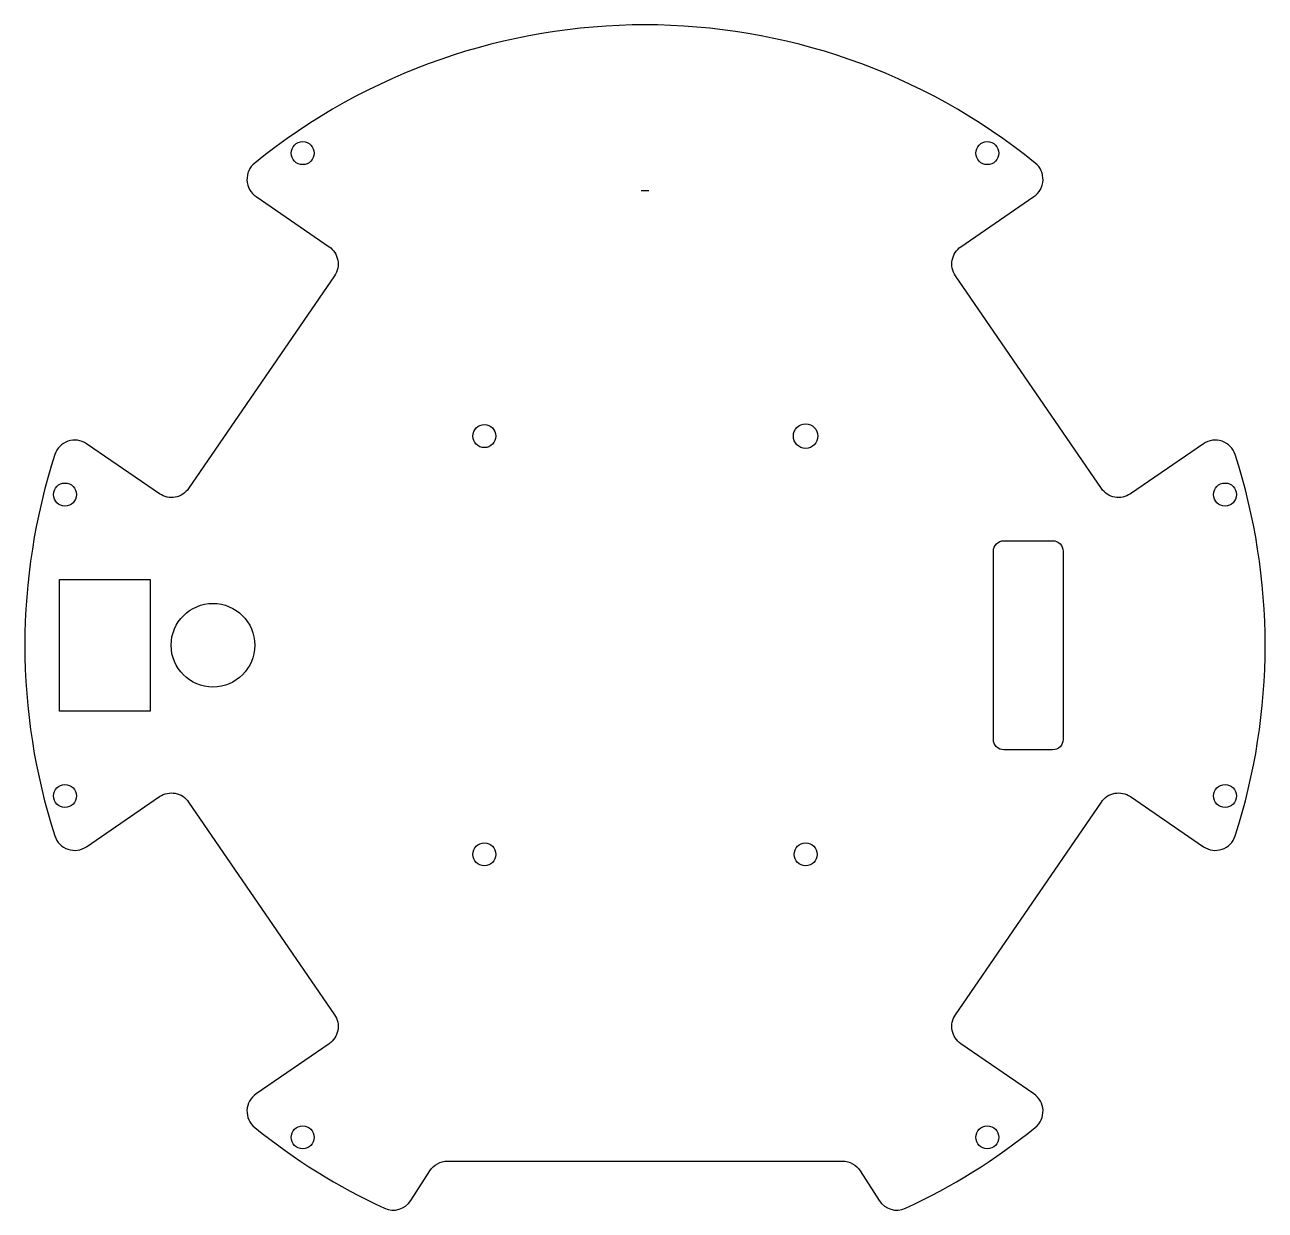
# Model space of a CAD drawing. Header units: millimetres. Extents: x -89 to 89, y -81 to 89.
import ezdxf

# ---------------------------------------------------------------- set-up
doc = ezdxf.new("R2010")
doc.units = ezdxf.units.MM
doc.layers.get('0').update_dxf_attribs({"linetype": 'CONTINUOUS'})

msp = doc.modelspace()

# ---------------------------------------------------------------- linework, layer by layer
msp.add_line((0.56, 65.2), (-0.56, 65.2))
for points in [[(-45.34, -57.17), (-55.82, -64.36, 0.501592), (-56.01, -69.16, 0.061832), (-37.4, -80.76, 0.375299), (-33.61, -79.65), (-30.88, -75.39, -0.255993), (-28.36, -74), (28.36, -74, -0.255993), (30.88, -75.39), (33.61, -79.65, 0.375299), (37.4, -80.76, 0.061832), (56.01, -69.16, 0.501592), (55.82, -64.36), (45.34, -57.17, -0.414214), (44.56, -53), (65.49, -22.49, -0.414214), (69.66, -21.71), (80.14, -28.9, 0.501592), (84.69, -27.35, 0.157446), (84.69, 27.35, 0.501592), (80.14, 28.9), (69.66, 21.71, -0.414214), (65.49, 22.49), (44.56, 53, -0.414214), (45.34, 57.17), (55.82, 64.36, 0.501592), (56.01, 69.16, 0.354129), (-56.01, 69.16, 0.501592), (-55.82, 64.36), (-45.34, 57.17, -0.414214), (-44.56, 53), (-65.49, 22.49, -0.414214), (-69.66, 21.71), (-80.14, 28.9, 0.501592), (-84.69, 27.35, 0.157446), (-84.69, -27.35, 0.501592), (-80.14, -28.9), (-69.66, -21.71, -0.414214), (-65.49, -22.49), (-44.56, -53, -0.414214)], [(60, 13.5), (60, -13.5, -0.414214), (58.5, -15), (51.5, -15, -0.414214), (50, -13.5), (50, 13.5, -0.414214), (51.5, 15), (58.5, 15, -0.414214)]]:
    msp.add_lwpolyline(points, format="xyb", close=True)
msp.add_lwpolyline([(-71, 9.45), (-71, -9.45), (-84, -9.45), (-84, 9.45)], close=True)
for centre, radius in [((-49.12, 70.59), 1.65), ((49.12, 70.59), 1.65), ((-23.05, 30), 1.65), ((23.05, 30), 1.76), ((-83.24, 21.62), 1.65), ((83.24, 21.62), 1.65), ((-62, 0), 6), ((-83.24, -21.62), 1.65), ((83.24, -21.62), 1.65), ((-23.05, -30), 1.65), ((23.05, -30), 1.65), ((-49.12, -70.59), 1.65), ((49.12, -70.59), 1.65)]:
    msp.add_circle(centre, radius)

doc.saveas('drawing.dxf')
